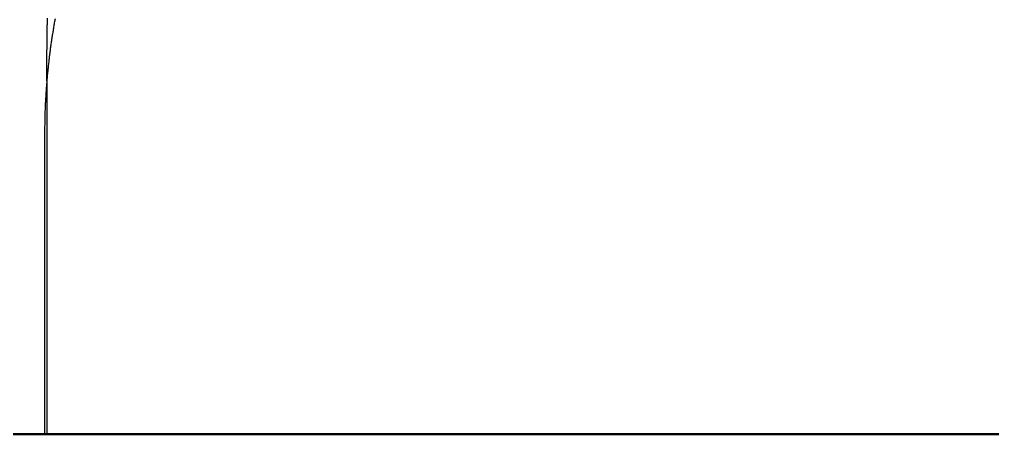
# Model space of a CAD drawing. Header units: millimetres. Extents: x -226 to 218, y -316 to 313.
# Drawn here: x -124.4 to -17.5, y -107.3 to -61.7 of the extents above; entities that cross this region are included whole.
import ezdxf

# ---------------------------------------------------------------- set-up
doc = ezdxf.new("R2010")
doc.units = ezdxf.units.MM
doc.layers.add('SKETCH', color=5, linetype='Continuous')
doc.layers.add('VISIBLE', color=7, linetype='Continuous')

msp = doc.modelspace()

# ---------------------------------------------------------------- linework, layer by layer
at = {"layer": 'SKETCH', "flags": 128}
for points in [[(-121.65, -107.23), (-121.65, -107.22), (-121.65, -107), (-121.65, -106.78), (-121.65, -106.57), (-121.65, -106.35), (-121.65, -106.13), (-121.65, -105.91), (-121.65, -105.69), (-121.65, -105.47), (-121.65, -105.25), (-121.65, -105.03), (-121.65, -104.82), (-121.65, -104.6), (-121.65, -104.38), (-121.65, -104.16), (-121.65, -103.94), (-121.65, -103.72), (-121.65, -103.5), (-121.65, -103.29), (-121.65, -103.07), (-121.65, -102.85), (-121.65, -102.63), (-121.65, -102.41), (-121.65, -102.19), (-121.65, -101.97), (-121.65, -101.76), (-121.65, -101.54), (-121.65, -101.32), (-121.65, -101.1), (-121.65, -100.88), (-121.65, -100.66), (-121.65, -100.44), (-121.65, -100.23), (-121.65, -100.01), (-121.65, -99.79), (-121.65, -99.57), (-121.65, -99.35), (-121.65, -99.13), (-121.65, -98.91), (-121.65, -98.7), (-121.65, -98.48), (-121.65, -98.26), (-121.65, -98.04), (-121.65, -97.82), (-121.65, -97.6), (-121.65, -97.38), (-121.65, -97.17), (-121.65, -96.95), (-121.65, -96.73), (-121.65, -96.51), (-121.65, -96.29), (-121.65, -96.07), (-121.65, -95.85), (-121.65, -95.64), (-121.65, -95.42), (-121.65, -95.2), (-121.65, -94.98), (-121.65, -94.76), (-121.65, -94.54), (-121.65, -94.32), (-121.65, -94.11), (-121.65, -93.89), (-121.65, -93.67), (-121.65, -93.45), (-121.65, -93.23), (-121.65, -93.01), (-121.65, -92.79), (-121.65, -92.57), (-121.65, -92.36), (-121.65, -92.14), (-121.65, -91.92), (-121.65, -91.7), (-121.65, -91.48), (-121.65, -91.26), (-121.65, -91.04), (-121.65, -90.83), (-121.65, -90.61), (-121.65, -90.39), (-121.65, -90.17), (-121.65, -89.95), (-121.65, -89.73), (-121.65, -89.51), (-121.65, -89.3), (-121.65, -89.08), (-121.65, -88.86), (-121.65, -88.64), (-121.65, -88.42), (-121.65, -88.2), (-121.65, -87.98), (-121.65, -87.77), (-121.65, -87.55), (-121.65, -87.33), (-121.65, -87.11), (-121.65, -86.89), (-121.65, -86.67), (-121.65, -86.45), (-121.65, -86.24), (-121.65, -86.02), (-121.65, -85.8), (-121.65, -85.58), (-121.65, -85.36), (-121.65, -85.14), (-121.65, -84.92), (-121.65, -84.71), (-121.65, -84.49), (-121.65, -84.27), (-121.65, -84.05), (-121.65, -83.83), (-121.65, -83.61), (-121.65, -83.39), (-121.65, -83.17), (-121.65, -82.96), (-121.65, -82.74), (-121.65, -82.52), (-121.65, -82.3), (-121.65, -82.08), (-121.65, -81.86), (-121.65, -81.64), (-121.65, -81.43), (-121.65, -81.21), (-121.65, -80.99), (-121.65, -80.77), (-121.65, -80.55), (-121.65, -80.33), (-121.65, -80.11), (-121.65, -79.9), (-121.65, -79.68), (-121.65, -79.45), (-121.65, -79.23), (-121.65, -79.01), (-121.65, -78.78), (-121.65, -78.55), (-121.65, -78.33), (-121.65, -78.1), (-121.65, -77.87), (-121.66, -77.64), (-121.66, -77.42), (-121.66, -77.19), (-121.66, -76.96), (-121.66, -76.74), (-121.66, -76.52), (-121.66, -76.3), (-121.66, -76.08), (-121.66, -75.87), (-121.66, -75.66), (-121.66, -75.45), (-121.66, -75.24), (-121.65, -75.04), (-121.65, -74.84), (-121.65, -74.65), (-121.65, -74.5), (-121.65, -74.36), (-121.65, -74.22), (-121.64, -74.08), (-121.64, -73.94), (-121.64, -73.8), (-121.64, -73.67), (-121.64, -73.54), (-121.64, -73.41), (-121.63, -73.28), (-121.63, -73.15), (-121.63, -73.02), (-121.63, -72.9), (-121.63, -72.77), (-121.62, -72.64), (-121.62, -72.52), (-121.62, -72.39), (-121.61, -72.27), (-121.61, -72.14), (-121.61, -72.01), (-121.6, -71.89), (-121.6, -71.76), (-121.59, -71.63), (-121.59, -71.5), (-121.58, -71.37), (-121.58, -71.24), (-121.57, -71.11), (-121.56, -70.98), (-121.56, -70.85), (-121.55, -70.72), (-121.54, -70.59), (-121.54, -70.46), (-121.53, -70.33), (-121.52, -70.2), (-121.51, -70.07), (-121.51, -69.94), (-121.5, -69.81), (-121.49, -69.68), (-121.48, -69.55), (-121.47, -69.42), (-121.46, -69.29), (-121.45, -69.16), (-121.44, -69.03), (-121.43, -68.9), (-121.42, -68.77), (-121.41, -68.64), (-121.4, -68.51), (-121.39, -68.38), (-121.38, -68.26), (-121.37, -68.13), (-121.36, -68), (-121.35, -67.87), (-121.34, -67.74), (-121.33, -67.62), (-121.31, -67.49), (-121.3, -67.36), (-121.29, -67.23), (-121.28, -67.1), (-121.26, -66.98), (-121.25, -66.85), (-121.24, -66.72), (-121.22, -66.6), (-121.21, -66.47), (-121.19, -66.34), (-121.18, -66.22), (-121.17, -66.09), (-121.15, -65.96), (-121.14, -65.84), (-121.12, -65.71), (-121.11, -65.59), (-121.09, -65.46), (-121.07, -65.34), (-121.06, -65.21), (-121.04, -65.09), (-121.03, -64.96), (-121.01, -64.84), (-120.99, -64.71), (-120.98, -64.59), (-120.96, -64.47), (-120.94, -64.34), (-120.92, -64.22), (-120.91, -64.09), (-120.89, -63.97), (-120.87, -63.85), (-120.85, -63.73), (-120.83, -63.6), (-120.81, -63.48), (-120.79, -63.36), (-120.77, -63.24), (-120.75, -63.11), (-120.73, -62.99), (-120.71, -62.87), (-120.69, -62.75), (-120.67, -62.63), (-120.65, -62.51), (-120.63, -62.39), (-120.61, -62.27), (-120.59, -62.15), (-120.57, -62.03), (-120.55, -61.91), (-120.53, -61.79), (-120.5, -61.67), (-120.48, -61.55)], [(-121.41, -107.23), (-121.41, -107.2), (-121.41, -106.99), (-121.41, -106.77), (-121.41, -106.55), (-121.41, -106.34), (-121.41, -106.12), (-121.41, -105.9), (-121.41, -105.69), (-121.41, -105.47), (-121.41, -105.25), (-121.41, -105.04), (-121.41, -104.82), (-121.41, -104.6), (-121.41, -104.39), (-121.41, -104.17), (-121.41, -103.95), (-121.41, -103.74), (-121.41, -103.52), (-121.41, -103.3), (-121.41, -103.09), (-121.41, -102.87), (-121.41, -102.65), (-121.41, -102.43), (-121.41, -102.22), (-121.41, -102), (-121.41, -101.78), (-121.41, -101.57), (-121.41, -101.35), (-121.41, -101.13), (-121.41, -100.92), (-121.41, -100.7), (-121.41, -100.48), (-121.41, -100.27), (-121.41, -100.05), (-121.41, -99.83), (-121.41, -99.62), (-121.41, -99.4), (-121.41, -99.18), (-121.41, -98.97), (-121.41, -98.75), (-121.41, -98.53), (-121.41, -98.31), (-121.41, -98.1), (-121.41, -97.88), (-121.41, -97.66), (-121.41, -97.45), (-121.41, -97.23), (-121.41, -97.01), (-121.41, -96.8), (-121.41, -96.58), (-121.41, -96.36), (-121.41, -96.15), (-121.41, -95.93), (-121.41, -95.71), (-121.41, -95.5), (-121.41, -95.28), (-121.41, -95.06), (-121.41, -94.85), (-121.41, -94.63), (-121.41, -94.41), (-121.41, -94.19), (-121.41, -93.98), (-121.41, -93.76), (-121.41, -93.54), (-121.41, -93.33), (-121.41, -93.11), (-121.41, -92.89), (-121.41, -92.68), (-121.41, -92.46), (-121.41, -92.24), (-121.41, -92.03), (-121.41, -91.81), (-121.41, -91.59), (-121.41, -91.38), (-121.41, -91.16), (-121.41, -90.94), (-121.41, -90.73), (-121.41, -90.51), (-121.41, -90.29), (-121.41, -90.08), (-121.41, -89.86), (-121.41, -89.64), (-121.41, -89.42), (-121.41, -89.21), (-121.41, -88.99), (-121.41, -88.77), (-121.41, -88.56), (-121.41, -88.34), (-121.41, -88.12), (-121.41, -87.91), (-121.41, -87.69), (-121.41, -87.47), (-121.41, -87.26), (-121.41, -87.04), (-121.41, -86.82), (-121.41, -86.61), (-121.41, -86.39), (-121.41, -86.17), (-121.41, -85.96), (-121.41, -85.74), (-121.41, -85.52), (-121.41, -85.3), (-121.41, -85.09), (-121.41, -84.87), (-121.41, -84.65), (-121.41, -84.44), (-121.41, -84.22), (-121.41, -84), (-121.41, -83.79), (-121.41, -83.57), (-121.41, -83.35), (-121.41, -83.14), (-121.41, -82.92), (-121.41, -82.7), (-121.41, -82.49), (-121.41, -82.27), (-121.41, -82.05), (-121.41, -81.84), (-121.41, -81.62), (-121.41, -81.4), (-121.41, -81.18), (-121.41, -80.97), (-121.41, -80.75), (-121.41, -80.53), (-121.41, -80.32), (-121.41, -80.1), (-121.41, -79.88), (-121.41, -79.67), (-121.41, -79.45), (-121.41, -79.23), (-121.41, -79.02), (-121.41, -78.8), (-121.41, -78.58), (-121.41, -78.37), (-121.41, -78.15), (-121.41, -77.93), (-121.41, -77.72), (-121.41, -77.5), (-121.41, -77.28), (-121.41, -77.06), (-121.41, -76.85), (-121.41, -76.63), (-121.41, -76.41), (-121.41, -76.2), (-121.41, -75.98), (-121.41, -75.76), (-121.41, -75.55), (-121.41, -75.33), (-121.41, -75.11), (-121.41, -74.9), (-121.41, -74.68), (-121.41, -74.46), (-121.41, -74.25), (-121.41, -74.03), (-121.41, -73.81), (-121.41, -73.6), (-121.41, -73.38), (-121.41, -73.16), (-121.41, -72.94), (-121.41, -72.73), (-121.41, -72.51), (-121.41, -72.29), (-121.41, -72.08), (-121.41, -71.86), (-121.41, -71.64), (-121.41, -71.43), (-121.41, -71.21), (-121.41, -70.99), (-121.41, -70.78), (-121.41, -70.56), (-121.41, -70.34), (-121.41, -70.13), (-121.41, -69.91), (-121.41, -69.69), (-121.41, -69.47), (-121.41, -69.25), (-121.41, -69.03), (-121.41, -68.8), (-121.41, -68.58), (-121.42, -68.35), (-121.42, -68.13), (-121.42, -67.9), (-121.42, -67.68), (-121.42, -67.45), (-121.42, -67.23), (-121.42, -67), (-121.42, -66.78), (-121.42, -66.56), (-121.42, -66.34), (-121.42, -66.13), (-121.42, -65.92), (-121.42, -65.7), (-121.42, -65.5), (-121.42, -65.29), (-121.42, -65.09), (-121.41, -64.9), (-121.41, -64.7), (-121.41, -64.56), (-121.41, -64.41), (-121.41, -64.27), (-121.41, -64.13), (-121.41, -63.99), (-121.4, -63.86), (-121.4, -63.72), (-121.4, -63.59), (-121.4, -63.46), (-121.4, -63.33), (-121.4, -63.2), (-121.39, -63.07), (-121.39, -62.94), (-121.39, -62.82), (-121.39, -62.69), (-121.38, -62.56), (-121.38, -62.44), (-121.38, -62.31), (-121.37, -62.18), (-121.37, -62.06), (-121.36, -61.93), (-121.36, -61.8), (-121.36, -61.67), (-121.35, -61.54)]]:
    msp.add_lwpolyline(points, dxfattribs=at)
at = {"layer": 'VISIBLE'}
for p, q in [((-197.47, -107.34), (197.47, -107.34)), ((-197.39, -107.3), (197.39, -107.3)), ((-197.34, -107.27), (197.34, -107.27)), ((-197.27, -107.23), (197.27, -107.23))]:
    msp.add_line(p, q, dxfattribs=at)

doc.saveas('drawing.dxf')
